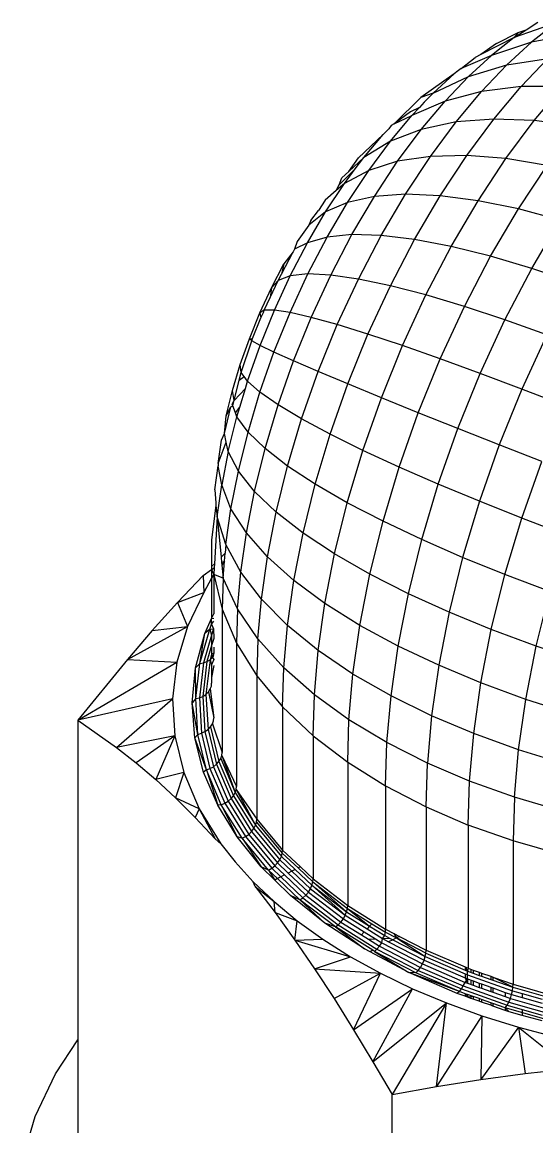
# Model space of a CAD drawing. Header units: millimetres. Extents: x 243 to 2849, y 203 to 3454.
# Drawn here: x 2383.07 to 2389.67, y 1544.16 to 1558.33 of the extents above; entities that cross this region are included whole.
import ezdxf

# ---------------------------------------------------------------- set-up
doc = ezdxf.new("R2010")
doc.units = ezdxf.units.MM

msp = doc.modelspace()

# ---------------------------------------------------------------- linework, layer by layer
for p, q in [((2389.922, 1558.321), (2389.383, 1558.134)), ((2389.535, 1558.232), (2389.684, 1558.33)), ((2389.922, 1558.321), (2389.605, 1558.072)), ((2389.383, 1558.134), (2388.956, 1557.914)), ((2389.383, 1558.134), (2389.09, 1557.903)), ((2389.154, 1558.054), (2389.432, 1558.196)), ((2389.383, 1558.134), (2389.535, 1558.232)), ((2389.432, 1558.196), (2389.383, 1558.134)), ((2389.432, 1558.196), (2389.535, 1558.232)), ((2390.151, 1558.173), (2389.605, 1558.072)), ((2389.154, 1558.054), (2388.956, 1557.914)), ((2389.605, 1558.072), (2389.09, 1557.903)), ((2389.289, 1557.782), (2389.605, 1558.072)), ((2389.09, 1557.903), (2388.702, 1557.736)), ((2388.702, 1557.736), (2388.88, 1557.876)), ((2388.796, 1557.633), (2389.09, 1557.903)), ((2388.956, 1557.914), (2388.88, 1557.876)), ((2389.289, 1557.782), (2389.815, 1557.865)), ((2389.471, 1557.503), (2389.815, 1557.865)), ((2388.666, 1557.71), (2388.613, 1557.665)), ((2388.666, 1557.71), (2388.644, 1557.69)), ((2388.702, 1557.736), (2388.666, 1557.71)), ((2388.796, 1557.633), (2389.289, 1557.782)), ((2388.964, 1557.441), (2389.289, 1557.782)), ((2388.613, 1557.665), (2388.183, 1557.363)), ((2388.345, 1557.42), (2388.613, 1557.665)), ((2388.345, 1557.42), (2388.796, 1557.633)), ((2388.495, 1557.317), (2388.796, 1557.633)), ((2388.345, 1557.42), (2388.183, 1557.363)), ((2388.293, 1557.365), (2388.345, 1557.42)), ((2388.964, 1557.441), (2388.495, 1557.317)), ((2388.636, 1557.049), (2388.964, 1557.441)), ((2389.471, 1557.503), (2388.964, 1557.441)), ((2389.122, 1557.087), (2389.471, 1557.503)), ((2390.005, 1557.504), (2389.471, 1557.503)), ((2389.64, 1557.068), (2390.005, 1557.504)), ((2388.183, 1557.363), (2387.842, 1557.027)), ((2388.495, 1557.317), (2388.071, 1557.132)), ((2388.226, 1557.303), (2388.167, 1557.233)), ((2388.19, 1556.954), (2388.495, 1557.317)), ((2388.293, 1557.365), (2388.226, 1557.303)), ((2387.794, 1556.801), (2388.071, 1557.132)), ((2388.053, 1557.179), (2387.842, 1557.027)), ((2387.842, 1557.027), (2388.071, 1557.132)), ((2388.167, 1557.233), (2388.053, 1557.179)), ((2388.071, 1557.132), (2388.167, 1557.233)), ((2387.806, 1557.002), (2387.776, 1556.963)), ((2387.842, 1557.027), (2387.806, 1557.002)), ((2388.636, 1557.049), (2388.19, 1556.954)), ((2388.309, 1556.608), (2388.636, 1557.049)), ((2389.122, 1557.087), (2388.636, 1557.049)), ((2388.775, 1556.619), (2389.122, 1557.087)), ((2389.64, 1557.068), (2389.122, 1557.087)), ((2389.277, 1556.579), (2389.64, 1557.068)), ((2390.181, 1556.998), (2389.64, 1557.068)), ((2387.387, 1556.589), (2387.7, 1556.888)), ((2387.453, 1556.593), (2387.7, 1556.888)), ((2387.7, 1556.888), (2387.776, 1556.963)), ((2388.19, 1556.954), (2387.794, 1556.801)), ((2387.887, 1556.545), (2388.19, 1556.954)), ((2387.794, 1556.801), (2387.453, 1556.593)), ((2387.517, 1556.428), (2387.794, 1556.801)), ((2387.453, 1556.593), (2387.262, 1556.416)), ((2387.262, 1556.416), (2387.387, 1556.589)), ((2387.344, 1556.447), (2387.453, 1556.593)), ((2388.309, 1556.608), (2387.887, 1556.545)), ((2387.987, 1556.122), (2388.309, 1556.608)), ((2388.775, 1556.619), (2388.309, 1556.608)), ((2388.434, 1556.103), (2388.775, 1556.619)), ((2389.277, 1556.579), (2388.775, 1556.619)), ((2388.92, 1556.039), (2389.277, 1556.579)), ((2389.805, 1556.491), (2389.277, 1556.579)), ((2387.136, 1556.242), (2387.344, 1556.447)), ((2387.173, 1556.333), (2387.262, 1556.416)), ((2387.206, 1556.261), (2387.344, 1556.447)), ((2387.517, 1556.428), (2387.206, 1556.261)), ((2387.246, 1556.018), (2387.517, 1556.428)), ((2387.887, 1556.545), (2387.517, 1556.428)), ((2387.589, 1556.094), (2387.887, 1556.545)), ((2389.436, 1555.933), (2389.805, 1556.491)), ((2387.136, 1556.242), (2387.173, 1556.333)), ((2387.101, 1556.169), (2386.959, 1556.045)), ((2386.964, 1555.895), (2387.206, 1556.261)), ((2387.206, 1556.261), (2387.101, 1556.169)), ((2387.101, 1556.169), (2387.136, 1556.242)), ((2386.959, 1556.045), (2386.871, 1555.912)), ((2387.246, 1556.018), (2386.964, 1555.895)), ((2386.984, 1555.573), (2387.246, 1556.018)), ((2387.589, 1556.094), (2387.246, 1556.018)), ((2387.301, 1555.605), (2387.589, 1556.094)), ((2387.987, 1556.122), (2387.589, 1556.094)), ((2387.678, 1555.595), (2387.987, 1556.122)), ((2388.434, 1556.103), (2387.987, 1556.122)), ((2388.105, 1555.544), (2388.434, 1556.103)), ((2388.92, 1556.039), (2388.434, 1556.103)), ((2388.576, 1555.454), (2388.92, 1556.039)), ((2389.436, 1555.933), (2388.92, 1556.039)), ((2386.731, 1555.498), (2386.964, 1555.895)), ((2386.964, 1555.895), (2386.749, 1555.727)), ((2386.776, 1555.785), (2386.871, 1555.912)), ((2389.08, 1555.328), (2389.436, 1555.933)), ((2389.972, 1555.789), (2389.436, 1555.933)), ((2386.749, 1555.727), (2386.6, 1555.518)), ((2386.776, 1555.785), (2386.749, 1555.727)), ((2389.608, 1555.171), (2389.972, 1555.789)), ((2386.984, 1555.573), (2386.731, 1555.498)), ((2386.737, 1555.1), (2386.984, 1555.573)), ((2387.301, 1555.605), (2386.984, 1555.573)), ((2387.03, 1555.086), (2387.301, 1555.605)), ((2387.678, 1555.595), (2387.301, 1555.605)), ((2387.385, 1555.035), (2387.678, 1555.595)), ((2388.105, 1555.544), (2387.678, 1555.595)), ((2386.511, 1555.076), (2386.731, 1555.498)), ((2386.6, 1555.518), (2386.567, 1555.418)), ((2386.731, 1555.498), (2386.567, 1555.418)), ((2387.795, 1554.949), (2388.105, 1555.544)), ((2388.576, 1555.454), (2388.105, 1555.544)), ((2388.251, 1554.831), (2388.576, 1555.454)), ((2389.08, 1555.328), (2388.576, 1555.454)), ((2386.397, 1555.096), (2386.546, 1555.382)), ((2386.546, 1555.382), (2386.43, 1555.229)), ((2386.567, 1555.418), (2386.546, 1555.382)), ((2388.744, 1554.684), (2389.08, 1555.328)), ((2389.608, 1555.171), (2389.08, 1555.328)), ((2386.27, 1554.921), (2386.43, 1555.229)), ((2386.43, 1555.229), (2386.397, 1555.096)), ((2389.264, 1554.513), (2389.608, 1555.171)), ((2390.151, 1554.987), (2389.608, 1555.171)), ((2386.254, 1554.799), (2386.355, 1555.016)), ((2386.355, 1555.016), (2386.27, 1554.921)), ((2386.307, 1554.635), (2386.511, 1555.076)), ((2386.355, 1555.016), (2386.397, 1555.096)), ((2386.511, 1555.076), (2386.355, 1555.016)), ((2386.508, 1554.605), (2386.737, 1555.1)), ((2386.737, 1555.1), (2386.511, 1555.076)), ((2387.03, 1555.086), (2386.737, 1555.1)), ((2386.779, 1554.543), (2387.03, 1555.086)), ((2387.385, 1555.035), (2387.03, 1555.086)), ((2387.114, 1554.45), (2387.385, 1555.035)), ((2387.795, 1554.949), (2387.385, 1555.035)), ((2386.121, 1554.6), (2386.27, 1554.921)), ((2386.27, 1554.921), (2386.254, 1554.799)), ((2387.507, 1554.328), (2387.795, 1554.949)), ((2388.251, 1554.831), (2387.795, 1554.949)), ((2386.178, 1554.634), (2386.254, 1554.799)), ((2387.95, 1554.181), (2388.251, 1554.831)), ((2388.744, 1554.684), (2388.251, 1554.831)), ((2385.987, 1554.27), (2386.121, 1554.6)), ((2386.178, 1554.634), (2386.121, 1554.6)), ((2386.121, 1554.6), (2386.135, 1554.537)), ((2386.123, 1554.183), (2386.307, 1554.635)), ((2386.135, 1554.537), (2386.167, 1554.607)), ((2386.167, 1554.607), (2386.178, 1554.634)), ((2386.307, 1554.635), (2386.178, 1554.634)), ((2386.302, 1554.097), (2386.508, 1554.605)), ((2386.508, 1554.605), (2386.307, 1554.635)), ((2386.779, 1554.543), (2386.508, 1554.605)), ((2388.433, 1554.012), (2388.744, 1554.684)), ((2389.264, 1554.513), (2388.744, 1554.684)), ((2386.028, 1554.273), (2386.135, 1554.537)), ((2386.553, 1553.985), (2386.779, 1554.543)), ((2387.114, 1554.45), (2386.779, 1554.543)), ((2386.87, 1553.848), (2387.114, 1554.45)), ((2387.507, 1554.328), (2387.114, 1554.45)), ((2388.946, 1553.825), (2389.264, 1554.513)), ((2389.802, 1554.32), (2389.264, 1554.513)), ((2387.249, 1553.69), (2387.507, 1554.328)), ((2387.95, 1554.181), (2387.507, 1554.328)), ((2389.802, 1554.32), (2389.48, 1553.624)), ((2385.87, 1553.937), (2385.987, 1554.27)), ((2385.883, 1553.837), (2386.017, 1554.242)), ((2385.962, 1553.725), (2386.123, 1554.183)), ((2385.987, 1554.27), (2386.028, 1554.273)), ((2386.017, 1554.242), (2385.987, 1554.27)), ((2386.017, 1554.242), (2386.028, 1554.273)), ((2386.123, 1554.183), (2386.017, 1554.242)), ((2386.302, 1554.097), (2386.123, 1554.183)), ((2387.679, 1553.513), (2387.95, 1554.181)), ((2388.433, 1554.012), (2387.95, 1554.181)), ((2386.122, 1553.584), (2386.302, 1554.097)), ((2386.553, 1553.985), (2386.302, 1554.097)), ((2388.153, 1553.321), (2388.433, 1554.012)), ((2388.946, 1553.825), (2388.433, 1554.012)), ((2385.771, 1553.605), (2385.87, 1553.937)), ((2385.883, 1553.837), (2385.87, 1553.937)), ((2386.355, 1553.421), (2386.553, 1553.985)), ((2386.87, 1553.848), (2386.553, 1553.985)), ((2385.79, 1553.479), (2385.854, 1553.74)), ((2385.854, 1553.74), (2385.883, 1553.837)), ((2385.854, 1553.74), (2385.918, 1553.787)), ((2385.918, 1553.787), (2385.883, 1553.837)), ((2385.962, 1553.725), (2385.918, 1553.787)), ((2385.935, 1553.633), (2385.962, 1553.725)), ((2386.122, 1553.584), (2385.962, 1553.725)), ((2386.657, 1553.241), (2386.87, 1553.848)), ((2387.249, 1553.69), (2386.87, 1553.848)), ((2388.66, 1553.118), (2388.946, 1553.825)), ((2389.48, 1553.624), (2388.946, 1553.825)), ((2385.691, 1553.28), (2385.771, 1553.605)), ((2385.79, 1553.479), (2385.771, 1553.605)), ((2385.79, 1553.479), (2385.935, 1553.633)), ((2385.863, 1553.391), (2385.935, 1553.633)), ((2385.969, 1553.073), (2386.122, 1553.584)), ((2386.355, 1553.421), (2386.122, 1553.584)), ((2387.022, 1553.045), (2387.249, 1553.69)), ((2387.679, 1553.513), (2387.249, 1553.69)), ((2389.48, 1553.624), (2389.19, 1552.908)), ((2390.026, 1553.413), (2389.48, 1553.624)), ((2385.766, 1553.432), (2385.79, 1553.479)), ((2385.776, 1553.407), (2385.79, 1553.479)), ((2387.442, 1552.838), (2387.679, 1553.513)), ((2388.153, 1553.321), (2387.679, 1553.513)), ((2385.667, 1553.054), (2385.747, 1553.394)), ((2385.691, 1553.28), (2385.747, 1553.394)), ((2385.747, 1553.394), (2385.776, 1553.407)), ((2385.776, 1553.407), (2385.766, 1553.432)), ((2385.808, 1553.318), (2385.776, 1553.407)), ((2385.808, 1553.318), (2385.863, 1553.391)), ((2385.826, 1553.27), (2385.808, 1553.318)), ((2385.826, 1553.27), (2385.863, 1553.391)), ((2386.187, 1552.861), (2386.355, 1553.421)), ((2386.657, 1553.241), (2386.355, 1553.421)), ((2387.907, 1552.623), (2388.153, 1553.321)), ((2388.66, 1553.118), (2388.153, 1553.321)), ((2385.667, 1553.054), (2385.691, 1553.28)), ((2385.716, 1552.824), (2385.826, 1553.27)), ((2385.969, 1553.073), (2385.826, 1553.27)), ((2386.476, 1552.636), (2386.657, 1553.241)), ((2387.022, 1553.045), (2386.657, 1553.241)), ((2385.63, 1552.967), (2385.667, 1553.054)), ((2385.69, 1552.944), (2385.667, 1553.054)), ((2385.846, 1552.573), (2385.969, 1553.073)), ((2386.187, 1552.861), (2385.969, 1553.073)), ((2386.83, 1552.403), (2387.022, 1553.045)), ((2387.442, 1552.838), (2387.022, 1553.045)), ((2388.409, 1552.404), (2388.66, 1553.118)), ((2389.19, 1552.908), (2388.66, 1553.118)), ((2385.587, 1552.669), (2385.63, 1552.967)), ((2385.587, 1552.669), (2385.69, 1552.944)), ((2385.716, 1552.824), (2385.69, 1552.944)), ((2389.19, 1552.908), (2388.936, 1552.185)), ((2389.735, 1552.694), (2389.19, 1552.908)), ((2385.716, 1552.824), (2385.632, 1552.394)), ((2385.846, 1552.573), (2385.716, 1552.824)), ((2386.051, 1552.311), (2386.187, 1552.861)), ((2386.476, 1552.636), (2386.187, 1552.861)), ((2387.241, 1552.166), (2387.442, 1552.838)), ((2387.907, 1552.623), (2387.442, 1552.838)), ((2385.542, 1552.332), (2385.586, 1552.641)), ((2385.587, 1552.669), (2385.586, 1552.641)), ((2385.632, 1552.394), (2385.586, 1552.641)), ((2386.33, 1552.044), (2386.476, 1552.636)), ((2386.83, 1552.403), (2386.476, 1552.636)), ((2387.7, 1551.929), (2387.907, 1552.623)), ((2388.409, 1552.404), (2387.907, 1552.623)), ((2389.479, 1551.968), (2389.735, 1552.694)), ((2385.751, 1552.09), (2385.846, 1552.573)), ((2386.051, 1552.311), (2385.846, 1552.573)), ((2385.542, 1552.332), (2385.557, 1552.167)), ((2385.574, 1551.985), (2385.632, 1552.394)), ((2385.751, 1552.09), (2385.632, 1552.394)), ((2385.948, 1551.782), (2386.051, 1552.311)), ((2386.33, 1552.044), (2386.051, 1552.311)), ((2386.675, 1551.775), (2386.83, 1552.403)), ((2387.241, 1552.166), (2386.83, 1552.403)), ((2388.196, 1551.694), (2388.409, 1552.404)), ((2388.936, 1552.185), (2388.409, 1552.404)), ((2385.557, 1552.167), (2385.555, 1552.129)), ((2387.079, 1551.509), (2387.241, 1552.166)), ((2387.7, 1551.929), (2387.241, 1552.166)), ((2388.936, 1552.185), (2388.721, 1551.466)), ((2389.479, 1551.968), (2388.936, 1552.185)), ((2385.555, 1552.129), (2385.503, 1551.69)), ((2385.555, 1552.129), (2385.574, 1551.985)), ((2385.686, 1551.631), (2385.751, 1552.09)), ((2385.948, 1551.782), (2385.751, 1552.09)), ((2386.219, 1551.473), (2386.33, 1552.044)), ((2386.675, 1551.775), (2386.33, 1552.044)), ((2385.574, 1551.985), (2385.538, 1551.382)), ((2385.686, 1551.631), (2385.574, 1551.985)), ((2385.574, 1551.985), (2385.623, 1551.467)), ((2387.532, 1551.249), (2387.7, 1551.929)), ((2388.196, 1551.694), (2387.7, 1551.929)), ((2389.264, 1551.246), (2389.479, 1551.968)), ((2390.051, 1551.748), (2389.479, 1551.968)), ((2385.877, 1551.278), (2385.948, 1551.782)), ((2386.219, 1551.473), (2385.948, 1551.782)), ((2386.557, 1551.169), (2386.675, 1551.775)), ((2387.079, 1551.509), (2386.675, 1551.775)), ((2385.503, 1551.69), (2385.503, 1551.347)), ((2385.686, 1551.631), (2385.677, 1551.521)), ((2385.877, 1551.278), (2385.686, 1551.631)), ((2388.025, 1550.999), (2388.196, 1551.694)), ((2388.721, 1551.466), (2388.196, 1551.694)), ((2385.677, 1551.521), (2385.623, 1551.467)), ((2385.623, 1551.467), (2385.63, 1551.398)), ((2385.668, 1551.419), (2385.677, 1551.521)), ((2386.141, 1550.93), (2386.219, 1551.473)), ((2386.557, 1551.169), (2386.219, 1551.473)), ((2386.955, 1550.874), (2387.079, 1551.509)), ((2387.532, 1551.249), (2387.079, 1551.509)), ((2388.721, 1551.466), (2388.547, 1550.761)), ((2389.264, 1551.246), (2388.721, 1551.466)), ((2385.538, 1551.382), (2385.503, 1551.347)), ((2385.503, 1551.347), (2385.503, 1551.311)), ((2385.503, 1551.311), (2385.535, 1551.333)), ((2385.535, 1551.333), (2385.53, 1551.244)), ((2385.538, 1551.382), (2385.535, 1551.333)), ((2385.63, 1551.398), (2385.668, 1551.419)), ((2385.63, 1551.398), (2385.633, 1551.366)), ((2385.668, 1551.419), (2385.633, 1551.366)), ((2385.633, 1551.366), (2385.649, 1551.2)), ((2385.649, 1551.2), (2385.668, 1551.419)), ((2385.392, 1551.235), (2385.065, 1550.889)), ((2385.392, 1551.235), (2385.503, 1551.311)), ((2385.392, 1551.235), (2385.401, 1551.016)), ((2385.503, 1551.197), (2385.401, 1551.016)), ((2385.503, 1551.311), (2385.53, 1551.244)), ((2385.503, 1551.311), (2385.503, 1551.197)), ((2385.53, 1551.244), (2385.503, 1551.197)), ((2385.503, 1551.197), (2385.503, 1550.683)), ((2385.649, 1551.2), (2385.53, 1551.244)), ((2385.53, 1551.244), (2385.637, 1550.801)), ((2385.53, 1551.244), (2385.53, 1550.743)), ((2385.649, 1551.2), (2385.637, 1550.801)), ((2385.835, 1550.805), (2385.649, 1551.2)), ((2385.835, 1550.805), (2385.877, 1551.278)), ((2386.141, 1550.93), (2385.877, 1551.278)), ((2387.404, 1550.593), (2387.532, 1551.249)), ((2388.025, 1550.999), (2387.532, 1551.249)), ((2389.089, 1550.539), (2389.264, 1551.246)), ((2389.837, 1551.029), (2389.264, 1551.246)), ((2386.475, 1550.592), (2386.557, 1551.169)), ((2386.955, 1550.874), (2386.557, 1551.169)), ((2385.065, 1550.889), (2384.742, 1550.529)), ((2385.065, 1550.889), (2385.401, 1551.016)), ((2385.065, 1550.889), (2385.193, 1550.579)), ((2385.401, 1551.016), (2385.193, 1550.579)), ((2386.097, 1550.42), (2386.141, 1550.93)), ((2386.475, 1550.592), (2386.141, 1550.93)), ((2387.894, 1550.328), (2388.025, 1550.999)), ((2388.547, 1550.761), (2388.025, 1550.999)), ((2389.663, 1550.325), (2389.837, 1551.029)), ((2385.637, 1550.801), (2385.822, 1550.366)), ((2385.637, 1550.801), (2385.637, 1548.964)), ((2385.835, 1550.805), (2385.822, 1550.366)), ((2386.097, 1550.42), (2385.835, 1550.805)), ((2386.869, 1550.271), (2386.955, 1550.874)), ((2387.404, 1550.593), (2386.955, 1550.874)), ((2388.547, 1550.761), (2388.414, 1550.082)), ((2389.089, 1550.539), (2388.547, 1550.761)), ((2385.416, 1550.491), (2385.503, 1550.683)), ((2385.481, 1550.545), (2385.503, 1550.608)), ((2385.503, 1550.683), (2385.53, 1550.743)), ((2385.503, 1550.683), (2385.53, 1550.686)), ((2385.503, 1550.608), (2385.503, 1550.683)), ((2385.503, 1550.608), (2385.53, 1550.647)), ((2385.503, 1550.608), (2385.527, 1550.55)), ((2384.422, 1550.156), (2385.193, 1550.579)), ((2384.742, 1550.529), (2384.422, 1550.156)), ((2384.742, 1550.529), (2385.193, 1550.579)), ((2385.193, 1550.579), (2385.058, 1550.122)), ((2385.295, 1550.048), (2385.416, 1550.491)), ((2385.352, 1550.105), (2385.481, 1550.545)), ((2385.352, 1550.105), (2385.416, 1550.491)), ((2385.503, 1550.47), (2385.398, 1550.113)), ((2385.481, 1550.545), (2385.416, 1550.491)), ((2385.481, 1550.545), (2385.527, 1550.55)), ((2385.481, 1550.545), (2385.503, 1550.47)), ((2385.527, 1550.55), (2385.503, 1550.47)), ((2385.503, 1550.47), (2385.503, 1550.335)), ((2385.527, 1550.55), (2385.53, 1550.426)), ((2386.428, 1550.051), (2386.475, 1550.592)), ((2386.869, 1550.271), (2386.475, 1550.592)), ((2387.315, 1549.969), (2387.404, 1550.593)), ((2387.894, 1550.328), (2387.404, 1550.593)), ((2388.956, 1549.856), (2389.089, 1550.539)), ((2389.663, 1550.325), (2389.089, 1550.539)), ((2385.503, 1550.335), (2385.443, 1550.129)), ((2385.53, 1550.426), (2385.503, 1550.335)), ((2385.503, 1550.335), (2385.503, 1550.224)), ((2385.822, 1550.366), (2386.083, 1549.947)), ((2385.822, 1550.366), (2385.822, 1548.529)), ((2386.097, 1550.42), (2386.083, 1549.947)), ((2386.428, 1550.051), (2386.097, 1550.42)), ((2387.803, 1549.689), (2387.894, 1550.328)), ((2388.414, 1550.082), (2387.894, 1550.328)), ((2389.53, 1549.645), (2389.663, 1550.325)), ((2390.284, 1550.115), (2389.663, 1550.325)), ((2385.503, 1550.224), (2385.482, 1550.153)), ((2385.482, 1550.153), (2385.514, 1550.183)), ((2385.53, 1550.236), (2385.503, 1550.224)), ((2385.503, 1550.224), (2385.514, 1550.183)), ((2385.53, 1550.236), (2385.514, 1550.183)), ((2385.514, 1550.183), (2385.53, 1550.207)), ((2385.514, 1550.183), (2385.53, 1550.155)), ((2385.53, 1550.315), (2385.53, 1550.236)), ((2386.82, 1549.704), (2386.869, 1550.271)), ((2387.315, 1549.969), (2386.869, 1550.271)), ((2384.422, 1550.156), (2383.789, 1549.377)), ((2383.789, 1549.377), (2385.058, 1550.122)), ((2384.422, 1550.156), (2385.058, 1550.122)), ((2385.058, 1550.122), (2385.003, 1549.653)), ((2385.252, 1549.599), (2385.295, 1550.048)), ((2385.352, 1550.105), (2385.295, 1550.048)), ((2385.299, 1549.654), (2385.295, 1550.048)), ((2385.299, 1549.654), (2385.352, 1550.105)), ((2385.398, 1550.113), (2385.345, 1549.664)), ((2385.352, 1550.105), (2385.398, 1550.113)), ((2385.443, 1550.129), (2385.39, 1549.683)), ((2385.398, 1550.113), (2385.443, 1550.129)), ((2385.482, 1550.153), (2385.43, 1549.709)), ((2385.443, 1550.129), (2385.482, 1550.153)), ((2385.482, 1550.153), (2385.503, 1550.088)), ((2385.53, 1550.155), (2385.503, 1550.088)), ((2385.503, 1550.088), (2385.503, 1549.927)), ((2385.53, 1550.08), (2385.503, 1549.927)), ((2386.412, 1549.549), (2386.428, 1550.051)), ((2386.82, 1549.704), (2386.428, 1550.051)), ((2388.414, 1550.082), (2388.323, 1549.435)), ((2388.956, 1549.856), (2388.414, 1550.082)), ((2385.503, 1549.927), (2385.503, 1549.853)), ((2386.083, 1549.947), (2386.412, 1549.549)), ((2386.083, 1549.947), (2386.083, 1548.11)), ((2387.264, 1549.383), (2387.315, 1549.969)), ((2387.803, 1549.689), (2387.315, 1549.969)), ((2385.463, 1549.741), (2385.486, 1549.778)), ((2385.486, 1549.778), (2385.499, 1549.815)), ((2385.486, 1549.778), (2385.53, 1549.407)), ((2385.499, 1549.815), (2385.503, 1549.853)), ((2388.864, 1549.207), (2388.956, 1549.856)), ((2389.53, 1549.645), (2388.956, 1549.856)), ((2385.003, 1549.653), (2383.789, 1549.377)), ((2384.285, 1549.028), (2385.003, 1549.653)), ((2385.003, 1549.653), (2385.032, 1549.178)), ((2385.299, 1549.654), (2385.252, 1549.599)), ((2385.299, 1549.654), (2385.345, 1549.664)), ((2385.326, 1549.196), (2385.299, 1549.654)), ((2385.345, 1549.664), (2385.39, 1549.683)), ((2385.345, 1549.664), (2385.373, 1549.21)), ((2385.39, 1549.683), (2385.43, 1549.709)), ((2385.39, 1549.683), (2385.417, 1549.231)), ((2385.43, 1549.709), (2385.463, 1549.741)), ((2385.43, 1549.709), (2385.457, 1549.259)), ((2385.463, 1549.741), (2385.53, 1549.407)), ((2386.804, 1549.179), (2386.82, 1549.704)), ((2387.264, 1549.383), (2386.82, 1549.704)), ((2387.751, 1549.09), (2387.803, 1549.689)), ((2388.323, 1549.435), (2387.803, 1549.689)), ((2389.438, 1548.998), (2389.53, 1549.645)), ((2390.153, 1549.444), (2389.53, 1549.645)), ((2385.287, 1549.152), (2385.252, 1549.599)), ((2385.326, 1549.196), (2385.252, 1549.599)), ((2386.412, 1549.549), (2386.804, 1549.179)), ((2386.412, 1549.549), (2386.412, 1547.712)), ((2383.789, 1549.377), (2384.285, 1549.028)), ((2383.789, 1549.377), (2383.789, 1545.279)), ((2385.489, 1549.294), (2385.513, 1549.331)), ((2385.513, 1549.331), (2385.526, 1549.37)), ((2385.513, 1549.331), (2385.637, 1548.964)), ((2385.526, 1549.37), (2385.53, 1549.407)), ((2387.248, 1548.84), (2387.264, 1549.383)), ((2387.751, 1549.09), (2387.264, 1549.383)), ((2388.323, 1549.435), (2388.27, 1548.828)), ((2388.864, 1549.207), (2388.323, 1549.435)), ((2385.326, 1549.196), (2385.287, 1549.152)), ((2385.326, 1549.196), (2385.373, 1549.21)), ((2385.436, 1548.741), (2385.326, 1549.196)), ((2385.373, 1549.21), (2385.417, 1549.231)), ((2385.373, 1549.21), (2385.481, 1548.757)), ((2385.417, 1549.231), (2385.457, 1549.259)), ((2385.417, 1549.231), (2385.525, 1548.781)), ((2385.457, 1549.259), (2385.489, 1549.294)), ((2385.457, 1549.259), (2385.565, 1548.812)), ((2385.489, 1549.294), (2385.597, 1548.848)), ((2388.81, 1548.598), (2388.864, 1549.207)), ((2389.438, 1548.998), (2388.864, 1549.207)), ((2385.032, 1549.178), (2384.285, 1549.028)), ((2385.032, 1549.178), (2384.535, 1548.83)), ((2385.032, 1549.178), (2384.786, 1548.616)), ((2385.032, 1549.178), (2385.146, 1548.705)), ((2385.398, 1548.712), (2385.287, 1549.152)), ((2385.436, 1548.741), (2385.287, 1549.152)), ((2386.804, 1549.179), (2387.248, 1548.84)), ((2386.804, 1549.179), (2386.804, 1547.342)), ((2387.734, 1548.535), (2387.751, 1549.09)), ((2388.27, 1548.828), (2387.751, 1549.09)), ((2384.285, 1549.028), (2384.535, 1548.83)), ((2385.619, 1548.887), (2385.632, 1548.926)), ((2385.632, 1548.926), (2385.637, 1548.964)), ((2385.632, 1548.926), (2385.805, 1548.451)), ((2385.632, 1548.926), (2385.822, 1548.529)), ((2389.385, 1548.392), (2389.438, 1548.998)), ((2390.062, 1548.805), (2389.438, 1548.998)), ((2384.535, 1548.83), (2384.786, 1548.616)), ((2385.481, 1548.757), (2385.525, 1548.781)), ((2385.525, 1548.781), (2385.565, 1548.812)), ((2385.525, 1548.781), (2385.714, 1548.339)), ((2385.565, 1548.812), (2385.597, 1548.848)), ((2385.565, 1548.812), (2385.752, 1548.372)), ((2385.597, 1548.848), (2385.619, 1548.887)), ((2385.597, 1548.848), (2385.783, 1548.41)), ((2385.619, 1548.887), (2385.805, 1548.451)), ((2387.248, 1548.84), (2387.734, 1548.535)), ((2387.248, 1548.84), (2387.248, 1547.003)), ((2388.253, 1548.266), (2388.27, 1548.828)), ((2388.81, 1548.598), (2388.27, 1548.828)), ((2385.146, 1548.705), (2384.786, 1548.616)), ((2385.146, 1548.705), (2385.038, 1548.383)), ((2385.146, 1548.705), (2385.343, 1548.241)), ((2385.436, 1548.741), (2385.398, 1548.712)), ((2385.581, 1548.287), (2385.398, 1548.712)), ((2385.436, 1548.741), (2385.481, 1548.757)), ((2385.436, 1548.741), (2385.581, 1548.287)), ((2385.626, 1548.294), (2385.436, 1548.741)), ((2385.481, 1548.757), (2385.671, 1548.313)), ((2384.786, 1548.616), (2385.038, 1548.383)), ((2385.805, 1548.451), (2385.818, 1548.491)), ((2385.818, 1548.491), (2385.822, 1548.529)), ((2385.818, 1548.491), (2386.066, 1548.031)), ((2385.818, 1548.491), (2386.083, 1548.11)), ((2387.734, 1548.535), (2388.253, 1548.266)), ((2387.734, 1548.535), (2387.734, 1546.698)), ((2388.793, 1548.033), (2388.81, 1548.598)), ((2389.385, 1548.392), (2388.81, 1548.598)), ((2385.343, 1548.241), (2385.038, 1548.383)), ((2385.038, 1548.383), (2385.292, 1548.13)), ((2385.671, 1548.313), (2385.714, 1548.339)), ((2385.714, 1548.339), (2385.752, 1548.372)), ((2385.714, 1548.339), (2385.978, 1547.914)), ((2385.752, 1548.372), (2385.783, 1548.41)), ((2385.752, 1548.372), (2386.015, 1547.949)), ((2385.783, 1548.41), (2385.805, 1548.451)), ((2385.783, 1548.41), (2386.045, 1547.989)), ((2385.805, 1548.451), (2386.066, 1548.031)), ((2389.385, 1548.392), (2389.368, 1547.829)), ((2390.01, 1548.206), (2389.385, 1548.392)), ((2385.343, 1548.241), (2385.292, 1548.13)), ((2385.343, 1548.241), (2385.621, 1547.794)), ((2385.343, 1548.241), (2385.547, 1547.856)), ((2385.626, 1548.294), (2385.581, 1548.287)), ((2385.829, 1547.881), (2385.581, 1548.287)), ((2385.626, 1548.294), (2385.671, 1548.313)), ((2385.626, 1548.294), (2385.829, 1547.881)), ((2385.894, 1547.864), (2385.626, 1548.294)), ((2385.671, 1548.313), (2385.937, 1547.885)), ((2388.253, 1548.266), (2388.793, 1548.033)), ((2388.253, 1548.266), (2388.253, 1546.429)), ((2385.292, 1548.13), (2385.547, 1547.856)), ((2386.066, 1548.031), (2386.079, 1548.072)), ((2386.079, 1548.072), (2386.083, 1548.11)), ((2386.079, 1548.072), (2386.409, 1547.674)), ((2386.083, 1548.11), (2386.412, 1547.712)), ((2385.937, 1547.885), (2385.978, 1547.914)), ((2385.978, 1547.914), (2386.015, 1547.949)), ((2385.978, 1547.914), (2386.313, 1547.51)), ((2386.015, 1547.949), (2386.045, 1547.989)), ((2386.015, 1547.949), (2386.348, 1547.548)), ((2386.045, 1547.989), (2386.066, 1548.031)), ((2386.045, 1547.989), (2386.377, 1547.589)), ((2386.066, 1548.031), (2386.397, 1547.632)), ((2389.368, 1547.829), (2388.793, 1548.033)), ((2388.793, 1548.033), (2388.793, 1546.196)), ((2385.621, 1547.794), (2385.547, 1547.856)), ((2385.621, 1547.794), (2385.803, 1547.561)), ((2386.138, 1547.499), (2385.829, 1547.881)), ((2385.894, 1547.864), (2385.829, 1547.881)), ((2385.894, 1547.864), (2385.937, 1547.885)), ((2385.894, 1547.864), (2386.138, 1547.499)), ((2386.233, 1547.455), (2385.894, 1547.864)), ((2385.937, 1547.885), (2386.274, 1547.479)), ((2389.993, 1547.651), (2389.368, 1547.829)), ((2389.368, 1547.829), (2389.368, 1545.992)), ((2386.377, 1547.589), (2386.397, 1547.632)), ((2386.397, 1547.632), (2386.409, 1547.674)), ((2386.397, 1547.632), (2386.573, 1547.465)), ((2386.409, 1547.674), (2386.412, 1547.712)), ((2386.409, 1547.674), (2386.611, 1547.483)), ((2386.412, 1547.712), (2386.641, 1547.496)), ((2385.803, 1547.561), (2386.037, 1547.303)), ((2386.233, 1547.455), (2386.138, 1547.499)), ((2386.313, 1547.327), (2386.138, 1547.499)), ((2386.274, 1547.479), (2386.313, 1547.51)), ((2386.313, 1547.51), (2386.348, 1547.548)), ((2386.313, 1547.51), (2386.437, 1547.393)), ((2386.348, 1547.548), (2386.377, 1547.589)), ((2386.348, 1547.548), (2386.485, 1547.418)), ((2386.377, 1547.589), (2386.531, 1547.443)), ((2386.641, 1547.496), (2386.611, 1547.483)), ((2386.641, 1547.496), (2386.804, 1547.342)), ((2386.233, 1547.455), (2386.274, 1547.479)), ((2386.233, 1547.455), (2386.313, 1547.327)), ((2386.348, 1547.346), (2386.233, 1547.455)), ((2386.274, 1547.479), (2386.391, 1547.368)), ((2386.391, 1547.368), (2386.348, 1547.346)), ((2386.437, 1547.393), (2386.391, 1547.368)), ((2386.391, 1547.368), (2386.673, 1547.101)), ((2386.437, 1547.393), (2386.71, 1547.134)), ((2386.531, 1547.443), (2386.485, 1547.418)), ((2386.485, 1547.418), (2386.743, 1547.174)), ((2386.573, 1547.465), (2386.531, 1547.443)), ((2386.531, 1547.443), (2386.77, 1547.217)), ((2386.573, 1547.465), (2386.789, 1547.261)), ((2386.611, 1547.483), (2386.8, 1547.303)), ((2386.037, 1547.303), (2386.303, 1547.051)), ((2386.06, 1547.245), (2386.037, 1547.303)), ((2386.06, 1547.245), (2386.303, 1547.051)), ((2386.06, 1547.245), (2386.316, 1546.91)), ((2386.348, 1547.346), (2386.313, 1547.327)), ((2386.513, 1547.13), (2386.313, 1547.327)), ((2386.635, 1547.075), (2386.348, 1547.346)), ((2386.743, 1547.174), (2386.77, 1547.217)), ((2386.77, 1547.217), (2386.789, 1547.261)), ((2386.77, 1547.217), (2387.217, 1546.876)), ((2386.789, 1547.261), (2386.8, 1547.303)), ((2386.789, 1547.261), (2387.234, 1546.921)), ((2386.789, 1547.261), (2387.217, 1546.876)), ((2386.8, 1547.303), (2386.804, 1547.342)), ((2386.8, 1547.303), (2387.245, 1546.964)), ((2386.8, 1547.303), (2387.234, 1546.921)), ((2386.804, 1547.342), (2387.248, 1547.003)), ((2386.956, 1546.777), (2386.513, 1547.13)), ((2386.635, 1547.075), (2386.513, 1547.13)), ((2386.635, 1547.075), (2386.673, 1547.101)), ((2386.635, 1547.075), (2386.956, 1546.777)), ((2387.091, 1546.726), (2386.635, 1547.075)), ((2386.673, 1547.101), (2386.71, 1547.134)), ((2386.673, 1547.101), (2387.127, 1546.755)), ((2386.71, 1547.134), (2386.743, 1547.174)), ((2386.71, 1547.134), (2387.161, 1546.79)), ((2386.743, 1547.174), (2387.192, 1546.831)), ((2386.303, 1547.051), (2386.6, 1546.806)), ((2386.316, 1546.91), (2386.303, 1547.051)), ((2387.234, 1546.921), (2387.245, 1546.964)), ((2387.245, 1546.964), (2387.248, 1547.003)), ((2387.245, 1546.964), (2387.558, 1546.768)), ((2387.245, 1546.964), (2387.528, 1546.737)), ((2387.248, 1547.003), (2387.734, 1546.698)), ((2386.316, 1546.91), (2386.6, 1546.806)), ((2386.316, 1546.91), (2386.57, 1546.558)), ((2386.57, 1546.558), (2386.6, 1546.806)), ((2386.6, 1546.806), (2386.928, 1546.57)), ((2387.127, 1546.755), (2387.161, 1546.79)), ((2387.161, 1546.79), (2387.192, 1546.831)), ((2387.161, 1546.79), (2387.423, 1546.625)), ((2387.192, 1546.831), (2387.217, 1546.876)), ((2387.192, 1546.831), (2387.459, 1546.663)), ((2387.217, 1546.876), (2387.234, 1546.921)), ((2387.217, 1546.876), (2387.495, 1546.701)), ((2387.234, 1546.921), (2387.528, 1546.737)), ((2387.464, 1546.446), (2386.956, 1546.777)), ((2387.091, 1546.726), (2386.956, 1546.777)), ((2387.091, 1546.726), (2387.127, 1546.755)), ((2387.091, 1546.726), (2387.464, 1546.446)), ((2387.569, 1546.427), (2387.091, 1546.726)), ((2387.127, 1546.755), (2387.623, 1546.443)), ((2387.459, 1546.663), (2387.423, 1546.625)), ((2387.459, 1546.663), (2387.603, 1546.573)), ((2387.528, 1546.737), (2387.495, 1546.701)), ((2387.495, 1546.701), (2387.692, 1546.578)), ((2387.558, 1546.768), (2387.528, 1546.737)), ((2387.528, 1546.737), (2387.722, 1546.615)), ((2387.558, 1546.768), (2387.731, 1546.659)), ((2387.722, 1546.615), (2387.731, 1546.659)), ((2387.731, 1546.659), (2387.734, 1546.698)), ((2387.731, 1546.659), (2387.872, 1546.588)), ((2387.734, 1546.698), (2387.839, 1546.643)), ((2387.839, 1546.643), (2387.872, 1546.588)), ((2387.839, 1546.643), (2387.912, 1546.605)), ((2386.57, 1546.558), (2386.928, 1546.57)), ((2386.57, 1546.558), (2387.285, 1546.345)), ((2386.57, 1546.558), (2386.822, 1546.19)), ((2386.928, 1546.57), (2387.285, 1546.345)), ((2387.423, 1546.625), (2387.514, 1546.568)), ((2387.514, 1546.568), (2387.603, 1546.573)), ((2387.514, 1546.568), (2387.655, 1546.48)), ((2387.603, 1546.573), (2387.683, 1546.523)), ((2387.655, 1546.48), (2387.683, 1546.523)), ((2387.683, 1546.523), (2387.692, 1546.578)), ((2387.683, 1546.523), (2388.206, 1546.252)), ((2387.692, 1546.578), (2387.722, 1546.615)), ((2387.692, 1546.578), (2387.784, 1546.583)), ((2387.692, 1546.578), (2387.772, 1546.535)), ((2387.722, 1546.615), (2387.784, 1546.583)), ((2387.824, 1546.562), (2387.772, 1546.535)), ((2387.772, 1546.535), (2388.227, 1546.299)), ((2387.784, 1546.583), (2387.824, 1546.562)), ((2387.872, 1546.588), (2387.824, 1546.562)), ((2387.824, 1546.562), (2388.241, 1546.346)), ((2387.912, 1546.605), (2387.872, 1546.588)), ((2388.25, 1546.39), (2387.872, 1546.588)), ((2387.872, 1546.588), (2388.241, 1546.346)), ((2387.912, 1546.605), (2388.253, 1546.429)), ((2387.534, 1546.408), (2387.464, 1546.446)), ((2387.569, 1546.427), (2387.534, 1546.408)), ((2388.032, 1546.143), (2387.534, 1546.408)), ((2387.59, 1546.413), (2387.569, 1546.427)), ((2387.59, 1546.413), (2387.623, 1546.443)), ((2387.59, 1546.413), (2388.032, 1546.143)), ((2388.123, 1546.137), (2387.59, 1546.413)), ((2387.623, 1546.443), (2387.655, 1546.48)), ((2387.623, 1546.443), (2388.153, 1546.168)), ((2387.655, 1546.48), (2388.181, 1546.207)), ((2388.241, 1546.346), (2388.25, 1546.39)), ((2388.25, 1546.39), (2388.253, 1546.429)), ((2388.25, 1546.39), (2388.753, 1546.173)), ((2388.253, 1546.429), (2388.753, 1546.213)), ((2386.822, 1546.19), (2387.285, 1546.345)), ((2387.285, 1546.345), (2387.67, 1546.133)), ((2388.181, 1546.207), (2388.206, 1546.252)), ((2388.206, 1546.252), (2388.227, 1546.299)), ((2388.206, 1546.252), (2388.752, 1546.016)), ((2388.227, 1546.299), (2388.241, 1546.346)), ((2388.227, 1546.299), (2388.753, 1546.072)), ((2388.241, 1546.346), (2388.753, 1546.125)), ((2386.822, 1546.19), (2387.67, 1546.133)), ((2386.822, 1546.19), (2387.073, 1545.807)), ((2387.073, 1545.807), (2387.67, 1546.133)), ((2387.323, 1545.409), (2387.67, 1546.133)), ((2387.67, 1546.133), (2388.08, 1545.935)), ((2388.653, 1545.872), (2388.032, 1546.143)), ((2388.679, 1545.897), (2388.032, 1546.143)), ((2388.123, 1546.137), (2388.032, 1546.143)), ((2388.123, 1546.137), (2388.153, 1546.168)), ((2388.679, 1545.897), (2388.123, 1546.137)), ((2388.153, 1546.168), (2388.181, 1546.207)), ((2388.153, 1546.168), (2388.705, 1545.931)), ((2388.181, 1546.207), (2388.73, 1545.971)), ((2388.753, 1546.213), (2388.753, 1546.173)), ((2388.753, 1546.213), (2388.782, 1546.161)), ((2388.753, 1546.213), (2388.793, 1546.196)), ((2388.753, 1546.173), (2388.782, 1546.161)), ((2388.753, 1546.125), (2388.753, 1546.072)), ((2388.753, 1546.125), (2388.783, 1546.112)), ((2388.753, 1546.072), (2388.782, 1546.006)), ((2388.753, 1546.072), (2388.782, 1546.061)), ((2388.793, 1546.196), (2388.782, 1546.161)), ((2388.783, 1546.112), (2388.782, 1546.161)), ((2388.782, 1546.161), (2388.854, 1546.135)), ((2388.782, 1546.061), (2388.783, 1546.112)), ((2388.783, 1546.112), (2389.36, 1545.908)), ((2388.793, 1546.196), (2388.854, 1546.174)), ((2388.828, 1546.183), (2388.828, 1546.143)), ((2388.854, 1546.174), (2388.854, 1546.135)), ((2388.854, 1546.174), (2388.933, 1546.146)), ((2388.854, 1546.135), (2388.933, 1546.106)), ((2388.933, 1546.146), (2388.933, 1546.106)), ((2388.933, 1546.146), (2388.964, 1546.135)), ((2388.933, 1546.106), (2388.964, 1546.095)), ((2388.964, 1546.135), (2388.964, 1546.095)), ((2388.964, 1546.135), (2389.081, 1546.094)), ((2388.964, 1546.095), (2389.081, 1546.054)), ((2389.081, 1546.094), (2389.081, 1546.054)), ((2389.081, 1546.094), (2389.109, 1546.084)), ((2389.109, 1546.084), (2389.109, 1546.044)), ((2389.109, 1546.084), (2389.368, 1545.992)), ((2389.366, 1545.953), (2389.109, 1546.084)), ((2387.323, 1545.409), (2388.08, 1545.935)), ((2387.571, 1544.999), (2388.08, 1545.935)), ((2388.08, 1545.935), (2388.513, 1545.753)), ((2388.679, 1545.897), (2388.705, 1545.931)), ((2388.705, 1545.931), (2388.73, 1545.971)), ((2388.705, 1545.931), (2389.292, 1545.722)), ((2388.73, 1545.971), (2388.752, 1546.016)), ((2388.73, 1545.971), (2389.313, 1545.764)), ((2388.752, 1546.016), (2388.782, 1546.061)), ((2388.752, 1546.016), (2388.782, 1546.006)), ((2388.782, 1546.061), (2388.782, 1546.006)), ((2388.782, 1546.061), (2388.854, 1546.035)), ((2388.782, 1546.006), (2388.854, 1545.981)), ((2388.828, 1546.044), (2388.828, 1545.99)), ((2388.854, 1546.035), (2388.854, 1545.981)), ((2388.854, 1546.035), (2388.933, 1546.007)), ((2388.854, 1545.981), (2388.933, 1545.952)), ((2388.933, 1546.007), (2388.933, 1545.952)), ((2388.933, 1546.007), (2388.964, 1545.996)), ((2388.933, 1545.952), (2388.964, 1545.941)), ((2388.964, 1545.996), (2388.964, 1545.941)), ((2388.964, 1545.996), (2389.081, 1545.955)), ((2388.964, 1545.941), (2389.081, 1545.9)), ((2389.081, 1546.054), (2389.109, 1546.044)), ((2389.081, 1545.955), (2389.081, 1545.9)), ((2389.081, 1545.955), (2389.109, 1545.945)), ((2389.109, 1546.044), (2389.366, 1545.953)), ((2389.109, 1545.945), (2389.109, 1545.89)), ((2389.109, 1545.945), (2389.268, 1545.888)), ((2389.36, 1545.908), (2389.366, 1545.953)), ((2389.366, 1545.953), (2389.368, 1545.992)), ((2389.366, 1545.953), (2389.992, 1545.774)), ((2389.368, 1545.992), (2389.993, 1545.813)), ((2387.073, 1545.807), (2387.323, 1545.409)), ((2388.679, 1545.897), (2388.653, 1545.872)), ((2388.753, 1545.837), (2388.653, 1545.872)), ((2388.753, 1545.871), (2388.679, 1545.897)), ((2388.753, 1545.871), (2388.753, 1545.837)), ((2388.782, 1545.861), (2388.753, 1545.871)), ((2388.782, 1545.861), (2388.753, 1545.837)), ((2388.782, 1545.827), (2388.753, 1545.837)), ((2388.782, 1545.861), (2388.782, 1545.827)), ((2388.854, 1545.835), (2388.782, 1545.861)), ((2388.854, 1545.835), (2388.782, 1545.827)), ((2388.828, 1545.811), (2388.782, 1545.827)), ((2388.828, 1545.844), (2388.828, 1545.811)), ((2388.854, 1545.802), (2388.828, 1545.811)), ((2388.854, 1545.835), (2388.854, 1545.802)), ((2388.933, 1545.807), (2388.854, 1545.835)), ((2388.933, 1545.774), (2388.854, 1545.802)), ((2388.933, 1545.807), (2388.933, 1545.774)), ((2388.964, 1545.796), (2388.933, 1545.807)), ((2388.964, 1545.796), (2388.964, 1545.763)), ((2389.081, 1545.755), (2388.964, 1545.796)), ((2389.081, 1545.9), (2389.109, 1545.89)), ((2389.109, 1545.89), (2389.268, 1545.834)), ((2389.268, 1545.888), (2389.268, 1545.834)), ((2389.268, 1545.888), (2389.348, 1545.86)), ((2389.268, 1545.834), (2389.333, 1545.811)), ((2389.313, 1545.764), (2389.333, 1545.811)), ((2389.333, 1545.811), (2389.348, 1545.86)), ((2389.333, 1545.811), (2389.964, 1545.63)), ((2389.348, 1545.86), (2389.36, 1545.908)), ((2389.348, 1545.86), (2389.485, 1545.821)), ((2389.36, 1545.908), (2389.485, 1545.872)), ((2389.485, 1545.872), (2389.485, 1545.821)), ((2389.485, 1545.872), (2389.741, 1545.799)), ((2389.485, 1545.821), (2389.741, 1545.748)), ((2387.571, 1544.999), (2388.513, 1545.753)), ((2388.513, 1545.753), (2387.818, 1544.578)), ((2388.385, 1544.682), (2388.513, 1545.753)), ((2388.513, 1545.753), (2388.966, 1545.588)), ((2388.964, 1545.763), (2388.933, 1545.774)), ((2389.081, 1545.722), (2388.964, 1545.763)), ((2389.081, 1545.755), (2389.081, 1545.722)), ((2389.109, 1545.745), (2389.081, 1545.755)), ((2389.109, 1545.712), (2389.081, 1545.722)), ((2389.109, 1545.745), (2389.109, 1545.712)), ((2389.268, 1545.688), (2389.109, 1545.745)), ((2389.268, 1545.657), (2389.109, 1545.712)), ((2389.268, 1545.688), (2389.292, 1545.722)), ((2389.268, 1545.688), (2389.268, 1545.657)), ((2389.268, 1545.688), (2389.318, 1545.639)), ((2389.911, 1545.505), (2389.268, 1545.688)), ((2389.318, 1545.639), (2389.268, 1545.657)), ((2389.292, 1545.722), (2389.313, 1545.764)), ((2389.292, 1545.722), (2389.485, 1545.667)), ((2389.313, 1545.764), (2389.948, 1545.583)), ((2389.485, 1545.667), (2389.485, 1545.593)), ((2389.485, 1545.667), (2389.741, 1545.594)), ((2388.966, 1545.588), (2388.385, 1544.682)), ((2388.966, 1545.588), (2388.953, 1544.772)), ((2388.966, 1545.588), (2389.436, 1545.441)), ((2389.485, 1545.593), (2389.318, 1545.639)), ((2389.741, 1545.522), (2389.485, 1545.593)), ((2387.323, 1545.409), (2387.571, 1544.999)), ((2389.436, 1545.441), (2388.953, 1544.772)), ((2389.436, 1545.441), (2389.92, 1545.313)), ((2389.436, 1545.441), (2390.098, 1544.909)), ((2389.436, 1545.441), (2389.524, 1544.849)), ((2383.501, 1544.844), (2383.789, 1545.279)), ((2383.789, 1545.279), (2383.789, 1544.012)), ((2387.571, 1544.999), (2387.818, 1544.578)), ((2383.241, 1544.297), (2383.501, 1544.844)), ((2388.953, 1544.772), (2389.524, 1544.849)), ((2389.524, 1544.849), (2390.098, 1544.909)), ((2387.818, 1544.578), (2388.385, 1544.682)), ((2388.385, 1544.682), (2388.953, 1544.772)), ((2387.818, 1539.213), (2387.818, 1544.578)), ((2383.072, 1543.727), (2383.241, 1544.297))]:
    msp.add_line(p, q)

doc.saveas('drawing.dxf')
